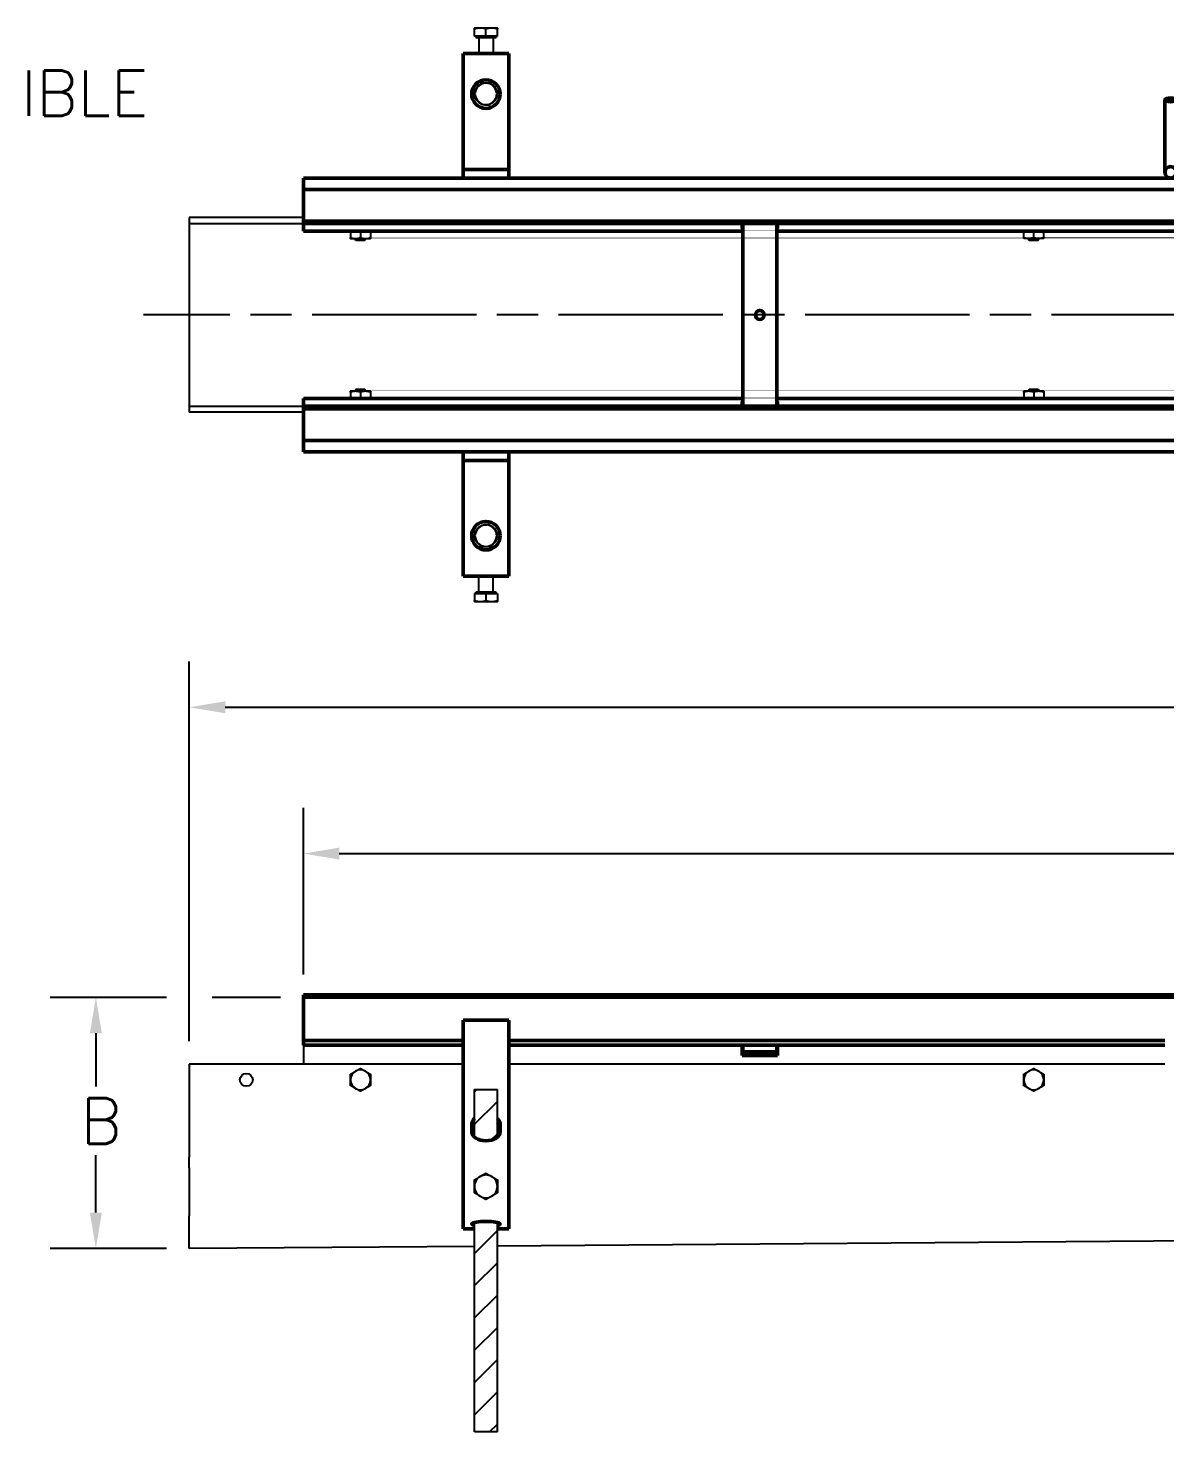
# Model space of a CAD drawing. Header units: inches. Extents: x 0 to 153, y -2 to 31.
# Drawn here: x 24.05 to 48.95, y 0.22 to 30.98 of the extents above; entities that cross this region are included whole.
import ezdxf

# ---------------------------------------------------------------- set-up
doc = ezdxf.new("R2010")
doc.units = ezdxf.units.IN
doc.header["$LTSCALE"] = 8
doc.header["$MEASUREMENT"] = 0
doc.linetypes.add('CHAIN', pattern=[0.7087, 0.4724, -0.0591, 0.1181, -0.0591])
for name, color, linetype, lineweight in [('Centerline (ANSI)', 7, 'Continuous', 25), ('Dimension (ANSI)', 7, 'Continuous', 25), ('Frame', 1, 'Continuous', 50), ('hardware', 250, 'Continuous', 25), ('rebar', 5, 'Continuous', 25), ('Title (ANSI)', 7, 'Continuous', 50), ('trench', 4, 'Continuous', 25), ('Visible (ANSI)', 7, 'Continuous', 50)]:
    doc.layers.add(name, color=color, linetype=linetype, lineweight=lineweight)
doc.styles.add('Dim Text (Zurn)', font='')
doc.styles.add('ZURN', font='romans.shx')
doc.styles.get('Dim Text (Zurn)').set_extended_font_data('Tahoma', italic=True)
doc.dimstyles.new('Frac 1_32 (Zurn)', dxfattribs={"dimscale": 8, "dimtxt": 0.125, "dimasz": 0.098425, "dimexe": 0.125, "dimexo": 0.0625, "dimgap": 0.031496, "dimtad": 0, "dimtih": 1, "dimtoh": 1, "dimdec": 5, "dimrnd": 1e-08, "dimzin": 0, "dimdsep": 46, "dimlunit": 5, "dimtxsty": 'Dim Text (Zurn)', "dimcen": 0.09, "dimdle": 0.393701, "dimclrd": 256, "dimclre": 256, "dimclrt": 256, "dimadec": 0, "dimazin": 3, "dimtfac": 0.96, "dimtdec": 5, "dimtofl": 0, "dimtmove": 0, "dimatfit": 3, "dimfxl": 0, "dimtolj": 1, "dimtzin": 12, "dimlwd": -1, "dimlwe": -1, "dimarcsym": 0})

# ---------------------------------------------------------------- blocks, each defined once
blk = doc.blocks.new('*D3')
at = {"layer": 'Defpoints', "color": 0}
for p in [(30.077, 9.739), (25.531, 4.236), (27.577, 4.236)]:
    blk.add_point(p, dxfattribs=at)
at = {"layer": 'Dimension (ANSI)'}
for p, q in [((27.077, 9.739), (24.531, 9.739)), ((29.577, 9.739), (28.077, 9.739)), ((25.531, 8.952), (25.531, 7.784)), ((25.531, 5.023), (25.531, 6.28)), ((27.077, 4.236), (24.531, 4.236))]:
    blk.add_line(p, q, dxfattribs=at)
for points in [[(25.4, 8.952), (25.662, 8.952), (25.531, 9.739)], [(25.4, 5.023), (25.662, 5.023), (25.531, 4.236)]]:
    blk.add_solid(points, dxfattribs=at)
at = {"layer": 'Dimension (ANSI)', "insert": (25.198, 7.532), "char_height": 1, "attachment_point": 1, "style": 'ZURN'}
blk.add_mtext('\\A1;B', dxfattribs=at)
blk = doc.blocks.new('*D4')
at = {"layer": 'Defpoints', "color": 0}
for p in [(30.077, 12.889), (30.077, 9.739), (150.077, 9.739)]:
    blk.add_point(p, dxfattribs=at)
at = {"layer": 'Dimension (ANSI)'}
for p, q in [((30.077, 10.239), (30.077, 13.889)), ((150.077, 10.239), (150.077, 13.889)), ((30.865, 12.889), (85.587, 12.889)), ((149.29, 12.889), (94.567, 12.889))]:
    blk.add_line(p, q, dxfattribs=at)
for points in [[(30.865, 13.02), (30.865, 12.758), (30.077, 12.889)], [(149.29, 13.02), (149.29, 12.758), (150.077, 12.889)]]:
    blk.add_solid(points, dxfattribs=at)
at = {"layer": 'Dimension (ANSI)', "insert": (85.839, 13.651), "char_height": 1, "attachment_point": 1, "style": 'ZURN'}
blk.add_mtext('\\A1;120 [3048]', dxfattribs=at)
blk = doc.blocks.new('*D5')
at = {"layer": 'Defpoints', "color": 0}
for p in [(150.077, 16.095), (150.077, 9.739), (27.577, 8.275)]:
    blk.add_point(p, dxfattribs=at)
at = {"layer": 'Dimension (ANSI)'}
for p, q in [((27.577, 8.775), (27.577, 17.095)), ((150.077, 10.239), (150.077, 17.095)), ((28.365, 16.095), (83.949, 16.095)), ((149.29, 16.095), (93.706, 16.095))]:
    blk.add_line(p, q, dxfattribs=at)
for points in [[(28.365, 16.226), (28.365, 15.964), (27.577, 16.095)], [(149.29, 16.226), (149.29, 15.964), (150.077, 16.095)]]:
    blk.add_solid(points, dxfattribs=at)
at = {"layer": 'Dimension (ANSI)', "insert": (84.201, 17.382), "char_height": 1, "attachment_point": 1, "style": 'ZURN'}
blk.add_mtext('\\A1;122{\\H0.960000x;\\S1/2;} [3111]', dxfattribs=at)

msp = doc.modelspace()

# ---------------------------------------------------------------- hatches: boundary and pattern name
h = msp.add_hatch()
h.set_pattern_fill('ANSI31', color=256, scale=4, style=0)
edge = h.paths.add_edge_path()
edge.add_line((34.326564, 7.716027), (33.827814, 7.716027))
edge.add_line((33.827814, 7.716027), (33.827814, 6.675341))
edge.add_ellipse((34.077189, 6.796397), major_axis=(0.3125, 0), ratio=0.64278761, start_angle=217.0604614, end_angle=322.9395386)
edge.add_line((34.326564, 6.675341), (34.326564, 7.716027))
edge = h.paths.add_edge_path()
edge.add_ellipse((34.077189, 4.773186), major_axis=(0.3125, 0), ratio=0.173648178, start_angle=397.0604614, end_angle=502.9395386)
edge.add_line((33.827814, 4.805889), (33.827814, 0.216027))
edge.add_line((33.827814, 0.216027), (34.326564, 0.216027))
edge.add_line((34.326564, 0.216027), (34.326564, 4.805889))

# ---------------------------------------------------------------- linework, layer by layer
at = {"layer": 'Centerline (ANSI)', "color": 7, "linetype": 'CHAIN', "ltscale": 0.952448}
msp.add_line((152.668767, 24.694935), (26.577349, 24.694935), dxfattribs=at)
at = {"layer": 'Frame', "color": 7}
for p, q in [((33.577189, 8.41821), (33.577189, 9.23921)), ((33.577189, 9.23921), (34.577189, 9.23921)), ((34.577189, 9.23921), (34.577189, 8.41821)), ((33.577189, 8.322454), (33.577189, 8.41821)), ((33.577189, 6.252406), (33.577189, 8.322454)), ((34.577189, 8.322454), (34.577189, 8.41821)), ((34.577189, 6.252406), (34.577189, 8.322454)), ((33.764689, 6.796397), (33.764689, 6.960437)), ((34.389689, 6.960437), (34.389689, 6.796397)), ((33.577189, 6.252406), (33.577189, 6.060895)), ((34.577189, 6.060895), (34.577189, 6.252406)), ((33.577189, 5.135472), (33.577189, 6.060895)), ((34.577189, 6.060895), (34.577189, 5.135472)), ((33.577189, 5.135472), (33.577189, 4.88927)), ((34.577189, 4.88927), (34.577189, 5.135472)), ((33.577189, 4.665225), (33.577189, 4.88927)), ((33.827814, 4.665225), (33.577189, 4.665225)), ((34.577189, 4.665225), (34.326564, 4.665225)), ((34.577189, 4.88927), (34.577189, 4.665225))]:
    msp.add_line(p, q, dxfattribs=at)
for centre, major_axis, ratio, start_param, end_param in [((34.077189, 6.960437), (-0.3125, 0), 0.64278761, 5.636358234, 6.283185307), ((34.077189, 6.960437), (-0.3125, 0), 0.64278761, 3.141592654, 3.788419727), ((34.077189, 6.864681), (0.3125, 0), 0.64278761, 2.49476558, 3.141592654), ((34.077189, 6.796397), (0.3125, 0), 0.64278761, 3.141592654, 6.283185307), ((34.077189, 6.864681), (0.3125, 0), 0.64278761, 0, 0.646827074), ((34.077189, 4.773186), (0.3125, 0), 0.173648178, 5.636358234, 10.071605034)]:
    msp.add_ellipse(centre, major_axis=major_axis, ratio=ratio, start_param=start_param, end_param=end_param, dxfattribs=at)
at = {"layer": 'hardware', "color": 7}
for p, q in [((33.952189, 30.977856), (33.827189, 30.977856)), ((33.827189, 30.799731), (33.827189, 30.955527)), ((34.077189, 30.799731), (33.827189, 30.799731)), ((33.852189, 30.799731), (33.852189, 30.774727)), ((33.852189, 30.774727), (34.302189, 30.774727)), ((34.202189, 30.977856), (33.952189, 30.977856)), ((34.077189, 30.799731), (34.077189, 30.955527)), ((34.327189, 30.799731), (34.077189, 30.799731)), ((34.327189, 30.977856), (34.202189, 30.977856)), ((34.302189, 30.799731), (34.302189, 30.774727)), ((34.327189, 30.799731), (34.327189, 30.955527)), ((33.920939, 30.749727), (33.920939, 30.419727)), ((34.233439, 30.749727), (34.233439, 30.419727)), ((33.951009, 29.774727), (33.932919, 29.808153)), ((34.022325, 29.774727), (33.951009, 29.774727)), ((33.987466, 29.830291), (34.166911, 29.830291)), ((34.203369, 29.774727), (34.131985, 29.774727)), ((34.203369, 29.774727), (34.221458, 29.808153)), ((31.108189, 26.507874), (31.108189, 26.385995)), ((31.327189, 26.507874), (31.327189, 26.385995)), ((31.546189, 26.507874), (31.546189, 26.385995)), ((45.858189, 26.390995), (45.858189, 26.512874)), ((46.077189, 26.390995), (46.077189, 26.512874)), ((46.296189, 26.390995), (46.296189, 26.512874)), ((31.108189, 26.366435), (31.217689, 26.366435)), ((31.229254, 26.324935), (31.206792, 26.366435)), ((31.217689, 26.366435), (31.436689, 26.366435)), ((31.425124, 26.324935), (31.229254, 26.324935)), ((31.425124, 26.324935), (31.447586, 26.366435)), ((31.436689, 26.366435), (31.546189, 26.366435)), ((45.858189, 26.371435), (45.967689, 26.371435)), ((45.979334, 26.324935), (45.954165, 26.371435)), ((45.967689, 26.371435), (46.186689, 26.371435)), ((46.175204, 26.324935), (45.979334, 26.324935)), ((46.175204, 26.324935), (46.200372, 26.371435)), ((46.186689, 26.371435), (46.296189, 26.371435)), ((31.217689, 23.018435), (31.108189, 23.018435)), ((31.108189, 22.998874), (31.108189, 22.876995)), ((31.229254, 23.064935), (31.204085, 23.018435)), ((31.436689, 23.018435), (31.217689, 23.018435)), ((31.229254, 23.064935), (31.425124, 23.064935)), ((31.327189, 22.998874), (31.327189, 22.876995)), ((31.425124, 23.064935), (31.450292, 23.018435)), ((31.546189, 23.018435), (31.436689, 23.018435)), ((31.546189, 22.998874), (31.546189, 22.876995)), ((45.967689, 23.018435), (45.858189, 23.018435)), ((45.858189, 22.998874), (45.858189, 22.876995)), ((45.979334, 23.064935), (45.954165, 23.018435)), ((46.186689, 23.018435), (45.967689, 23.018435)), ((45.979334, 23.064935), (46.175204, 23.064935)), ((46.077189, 22.998874), (46.077189, 22.876995)), ((46.175204, 23.064935), (46.200372, 23.018435)), ((46.296189, 23.018435), (46.186689, 23.018435)), ((46.296189, 22.998874), (46.296189, 22.876995)), ((33.951009, 19.615142), (33.930812, 19.577822)), ((33.951009, 19.615142), (34.022393, 19.615142)), ((34.182158, 19.559578), (33.972219, 19.559578)), ((34.132052, 19.615142), (34.203369, 19.615142)), ((34.203369, 19.615142), (34.223565, 19.577822)), ((33.920939, 18.640142), (33.920939, 18.965142)), ((34.233439, 18.640142), (34.233439, 18.965142)), ((33.827189, 18.590138), (34.077189, 18.590138)), ((33.827189, 18.590138), (33.827189, 18.434342)), ((34.302189, 18.615142), (33.852189, 18.615142)), ((33.852189, 18.590138), (33.852189, 18.615142)), ((34.077189, 18.590138), (34.327189, 18.590138)), ((34.077189, 18.590138), (34.077189, 18.434342)), ((34.302189, 18.590138), (34.302189, 18.615142)), ((34.327189, 18.590138), (34.327189, 18.434342)), ((33.827189, 18.412013), (33.952189, 18.412013)), ((33.952189, 18.412013), (34.202189, 18.412013)), ((34.202189, 18.412013), (34.327189, 18.412013))]:
    msp.add_line(p, q, dxfattribs=at)
for centre, radius, start, end in [((33.895939, 30.749727), 0.025, 0, 90), ((34.258439, 30.749727), 0.025, 90, 180), ((33.895939, 18.640142), 0.025, 270, 0), ((34.258439, 18.640142), 0.025, 180, 270), ((31.327189, 7.930237), 0.21875, 120, 180), ((31.327189, 7.930237), 0.21875, 60, 120), ((31.327189, 7.930237), 0.21875, 0, 60), ((46.077269, 7.930237), 0.21875, 120, 180), ((46.077269, 7.930237), 0.21875, 60, 120), ((46.077269, 7.930237), 0.21875, 0, 60), ((31.327189, 7.930237), 0.21875, 180, 240), ((31.327189, 7.930237), 0.21875, 240, 300), ((31.327189, 7.930237), 0.21875, 300, 0), ((46.077269, 7.930237), 0.21875, 180, 240), ((46.077269, 7.930237), 0.21875, 240, 300), ((46.077269, 7.930237), 0.21875, 300, 0), ((34.077189, 5.596738), 0.25, 60, 120), ((34.077189, 5.596738), 0.25, 120, 180), ((34.077189, 5.596738), 0.25, 180, 240), ((34.077189, 5.596738), 0.25, 0, 60), ((34.077189, 5.596738), 0.25, 300, 0), ((34.077189, 5.596738), 0.25, 240, 300)]:
    msp.add_arc(centre, radius, start, end, dxfattribs=at)
for points, weights in [([(33.827189, 30.955527), (33.827189, 30.977856), (33.827189, 30.977856)], [1, 1.0379548493, 1]), ([(33.952189, 30.977856), (33.894176, 30.977856), (33.827189, 30.955527)], [1, 1.0379548493, 1]), ([(34.077189, 30.955527), (34.010201, 30.977856), (33.952189, 30.977856)], [1, 1.0379548493, 1]), ([(34.202189, 30.977856), (34.144176, 30.977856), (34.077189, 30.955527)], [1, 1.0379548493, 1]), ([(34.327189, 30.955527), (34.260201, 30.977856), (34.202189, 30.977856)], [1, 1.0379548493, 1]), ([(34.327189, 30.977856), (34.327189, 30.977856), (34.327189, 30.955527)], [1, 1.0379548493, 1]), ([(31.108189, 26.507874), (31.108189, 26.527435), (31.108189, 26.527435)], [1, 1.0379548493, 1]), ([(31.217689, 26.527435), (31.16687, 26.527435), (31.108189, 26.507874)], [1, 1.0379548493, 1]), ([(31.327189, 26.507874), (31.268508, 26.527435), (31.217689, 26.527435)], [1, 1.0379548493, 1]), ([(31.436689, 26.527435), (31.38587, 26.527435), (31.327189, 26.507874)], [1, 1.0379548493, 1]), ([(31.546189, 26.507874), (31.487508, 26.527435), (31.436689, 26.527435)], [1, 1.0379548493, 1]), ([(31.546189, 26.527435), (31.546189, 26.527435), (31.546189, 26.507874)], [1, 1.0379548493, 1]), ([(45.913826, 26.527435), (45.887468, 26.522634), (45.858189, 26.512874)], [1.01896927496, 1.01858415614, 1]), ([(45.858189, 26.512874), (45.858189, 26.522634), (45.858189, 26.527435)], [1, 1.01858415614, 1.01896927496]), ([(46.077189, 26.512874), (46.04791, 26.522634), (46.021551, 26.527435)], [1, 1.01858415614, 1.01896927496]), ([(46.132826, 26.527435), (46.106468, 26.522634), (46.077189, 26.512874)], [1.01896927496, 1.01858415614, 1]), ([(46.296189, 26.512874), (46.26691, 26.522634), (46.240551, 26.527435)], [1, 1.01858415614, 1.01896927496]), ([(46.296189, 26.527435), (46.296189, 26.522634), (46.296189, 26.512874)], [1.01896927496, 1.01858415614, 1]), ([(31.108189, 26.385995), (31.16687, 26.366435), (31.217689, 26.366435)], [1, 1.0379548493, 1]), ([(31.108189, 26.366435), (31.108189, 26.366435), (31.108189, 26.385995)], [1, 1.0379548493, 1]), ([(31.217689, 26.366435), (31.268508, 26.366435), (31.327189, 26.385995)], [1, 1.0379548493, 1]), ([(31.327189, 26.385995), (31.38587, 26.366435), (31.436689, 26.366435)], [1, 1.0379548493, 1]), ([(31.436689, 26.366435), (31.487508, 26.366435), (31.546189, 26.385995)], [1, 1.0379548493, 1]), ([(31.546189, 26.385995), (31.546189, 26.366435), (31.546189, 26.366435)], [1, 1.0379548493, 1]), ([(45.858189, 26.390995), (45.91687, 26.371435), (45.967689, 26.371435)], [1, 1.0379548493, 1]), ([(45.858189, 26.371435), (45.858189, 26.371435), (45.858189, 26.390995)], [1, 1.0379548493, 1]), ([(45.967689, 26.371435), (46.018508, 26.371435), (46.077189, 26.390995)], [1, 1.0379548493, 1]), ([(46.077189, 26.390995), (46.13587, 26.371435), (46.186689, 26.371435)], [1, 1.0379548493, 1]), ([(46.186689, 26.371435), (46.237508, 26.371435), (46.296189, 26.390995)], [1, 1.0379548493, 1]), ([(46.296189, 26.390995), (46.296189, 26.371435), (46.296189, 26.371435)], [1, 1.0379548493, 1]), ([(31.108189, 22.998874), (31.108189, 23.018435), (31.108189, 23.018435)], [1, 1.0379548493, 1]), ([(31.217689, 23.018435), (31.16687, 23.018435), (31.108189, 22.998874)], [1, 1.0379548493, 1]), ([(31.108189, 22.876995), (31.16687, 22.857435), (31.217689, 22.857435)], [1, 1.0379548493, 1]), ([(31.108189, 22.857435), (31.108189, 22.857435), (31.108189, 22.876995)], [1, 1.0379548493, 1]), ([(31.327189, 22.998874), (31.268508, 23.018435), (31.217689, 23.018435)], [1, 1.0379548493, 1]), ([(31.217689, 22.857435), (31.268508, 22.857435), (31.327189, 22.876995)], [1, 1.0379548493, 1]), ([(31.436689, 23.018435), (31.38587, 23.018435), (31.327189, 22.998874)], [1, 1.0379548493, 1]), ([(31.327189, 22.876995), (31.38587, 22.857435), (31.436689, 22.857435)], [1, 1.0379548493, 1]), ([(31.546189, 22.998874), (31.487508, 23.018435), (31.436689, 23.018435)], [1, 1.0379548493, 1]), ([(31.436689, 22.857435), (31.487508, 22.857435), (31.546189, 22.876995)], [1, 1.0379548493, 1]), ([(31.546189, 23.018435), (31.546189, 23.018435), (31.546189, 22.998874)], [1, 1.0379548493, 1]), ([(31.546189, 22.876995), (31.546189, 22.857435), (31.546189, 22.857435)], [1, 1.0379548493, 1]), ([(45.858189, 22.998874), (45.858189, 23.018435), (45.858189, 23.018435)], [1, 1.0379548493, 1]), ([(45.967689, 23.018435), (45.91687, 23.018435), (45.858189, 22.998874)], [1, 1.0379548493, 1]), ([(45.858189, 22.876995), (45.91687, 22.857435), (45.967689, 22.857435)], [1, 1.0379548493, 1]), ([(45.858189, 22.857435), (45.858189, 22.857435), (45.858189, 22.876995)], [1, 1.0379548493, 1]), ([(46.077189, 22.998874), (46.018508, 23.018435), (45.967689, 23.018435)], [1, 1.0379548493, 1]), ([(45.967689, 22.857435), (46.018508, 22.857435), (46.077189, 22.876995)], [1, 1.0379548493, 1]), ([(46.186689, 23.018435), (46.13587, 23.018435), (46.077189, 22.998874)], [1, 1.0379548493, 1]), ([(46.077189, 22.876995), (46.13587, 22.857435), (46.186689, 22.857435)], [1, 1.0379548493, 1]), ([(46.296189, 22.998874), (46.237508, 23.018435), (46.186689, 23.018435)], [1, 1.0379548493, 1]), ([(46.186689, 22.857435), (46.237508, 22.857435), (46.296189, 22.876995)], [1, 1.0379548493, 1]), ([(46.296189, 23.018435), (46.296189, 23.018435), (46.296189, 22.998874)], [1, 1.0379548493, 1]), ([(46.296189, 22.876995), (46.296189, 22.857435), (46.296189, 22.857435)], [1, 1.0379548493, 1]), ([(33.827189, 18.434342), (33.894176, 18.412013), (33.952189, 18.412013)], [1, 1.0379548493, 1]), ([(33.827189, 18.412013), (33.827189, 18.412013), (33.827189, 18.434342)], [1, 1.0379548493, 1]), ([(33.952189, 18.412013), (34.010201, 18.412013), (34.077189, 18.434342)], [1, 1.0379548493, 1]), ([(34.077189, 18.434342), (34.144176, 18.412013), (34.202189, 18.412013)], [1, 1.0379548493, 1]), ([(34.202189, 18.412013), (34.260201, 18.412013), (34.327189, 18.434342)], [1, 1.0379548493, 1]), ([(34.327189, 18.434342), (34.327189, 18.412013), (34.327189, 18.412013)], [1, 1.0379548493, 1]), ([(31.108439, 8.056532), (31.167053, 8.090373), (31.217814, 8.11968)], [1, 1.0379548493, 1]), ([(31.108439, 7.930237), (31.108439, 7.988851), (31.108439, 8.056532)], [1, 1.0379548493, 1]), ([(31.217814, 8.11968), (31.268575, 8.148987), (31.327189, 8.182828)], [1, 1.0379548493, 1]), ([(31.327189, 8.182828), (31.385803, 8.148987), (31.436564, 8.11968)], [1, 1.0379548493, 1]), ([(31.436564, 8.11968), (31.487325, 8.090373), (31.545939, 8.056532)], [1, 1.0379548493, 1]), ([(31.545939, 8.056532), (31.545939, 7.988851), (31.545939, 7.930237)], [1, 1.0379548493, 1]), ([(45.858519, 8.056532), (45.917133, 8.090373), (45.967894, 8.11968)], [1, 1.0379548493, 1]), ([(45.858519, 7.930237), (45.858519, 7.988851), (45.858519, 8.056532)], [1, 1.0379548493, 1]), ([(45.967894, 8.11968), (46.018655, 8.148987), (46.077269, 8.182828)], [1, 1.0379548493, 1]), ([(46.077269, 8.182828), (46.135883, 8.148987), (46.186644, 8.11968)], [1, 1.0379548493, 1]), ([(46.186644, 8.11968), (46.237405, 8.090373), (46.296019, 8.056532)], [1, 1.0379548493, 1]), ([(46.296019, 8.056532), (46.296019, 7.988851), (46.296019, 7.930237)], [1, 1.0379548493, 1]), ([(31.108439, 7.803942), (31.108439, 7.871623), (31.108439, 7.930237)], [1, 1.0379548493, 1]), ([(31.217814, 7.740794), (31.167053, 7.770101), (31.108439, 7.803942)], [1, 1.0379548493, 1]), ([(31.327189, 7.677646), (31.268575, 7.711487), (31.217814, 7.740794)], [1, 1.0379548493, 1]), ([(31.436564, 7.740794), (31.385803, 7.711487), (31.327189, 7.677646)], [1, 1.0379548493, 1]), ([(31.545939, 7.803942), (31.487325, 7.770101), (31.436564, 7.740794)], [1, 1.0379548493, 1]), ([(31.545939, 7.930237), (31.545939, 7.871623), (31.545939, 7.803942)], [1, 1.0379548493, 1]), ([(45.858519, 7.803942), (45.858519, 7.871623), (45.858519, 7.930237)], [1, 1.0379548493, 1]), ([(45.967894, 7.740794), (45.917133, 7.770101), (45.858519, 7.803942)], [1, 1.0379548493, 1]), ([(46.077269, 7.677646), (46.018655, 7.711487), (45.967894, 7.740794)], [1, 1.0379548493, 1]), ([(46.186644, 7.740794), (46.135883, 7.711487), (46.077269, 7.677646)], [1, 1.0379548493, 1]), ([(46.296019, 7.803942), (46.237405, 7.770101), (46.186644, 7.740794)], [1, 1.0379548493, 1]), ([(46.296019, 7.930237), (46.296019, 7.871623), (46.296019, 7.803942)], [1, 1.0379548493, 1]), ([(33.952189, 5.813244), (34.010201, 5.846738), (34.077189, 5.885413)], [1, 1.0379548493, 1]), ([(34.077189, 5.885413), (34.144176, 5.846738), (34.202189, 5.813244)], [1, 1.0379548493, 1]), ([(33.827189, 5.741075), (33.894176, 5.77975), (33.952189, 5.813244)], [1, 1.0379548493, 1]), ([(33.827189, 5.596738), (33.827189, 5.663725), (33.827189, 5.741075)], [1, 1.0379548493, 1]), ([(33.827189, 5.4524), (33.827189, 5.52975), (33.827189, 5.596738)], [1, 1.0379548493, 1]), ([(34.202189, 5.813244), (34.260201, 5.77975), (34.327189, 5.741075)], [1, 1.0379548493, 1]), ([(34.327189, 5.741075), (34.327189, 5.663725), (34.327189, 5.596738)], [1, 1.0379548493, 1]), ([(34.327189, 5.596738), (34.327189, 5.52975), (34.327189, 5.4524)], [1, 1.0379548493, 1]), ([(33.952189, 5.380231), (33.894176, 5.413725), (33.827189, 5.4524)], [1, 1.0379548493, 1]), ([(34.077189, 5.308063), (34.010201, 5.346738), (33.952189, 5.380231)], [1, 1.0379548493, 1]), ([(34.202189, 5.380231), (34.144176, 5.346738), (34.077189, 5.308063)], [1, 1.0379548493, 1]), ([(34.327189, 5.4524), (34.260201, 5.413725), (34.202189, 5.380231)], [1, 1.0379548493, 1])]:
    msp.add_rational_spline(points, weights, degree=2, dxfattribs=at)
at = {"layer": 'rebar', "color": 7}
for p, q in [((33.827814, 6.675341), (33.827814, 7.716027)), ((33.827814, 7.716027), (34.326564, 7.716027)), ((34.326564, 6.675341), (34.326564, 7.716027)), ((33.827814, 0.216027), (33.827814, 4.805889)), ((34.326564, 0.216027), (34.326564, 4.805889)), ((34.326564, 0.216027), (33.827814, 0.216027))]:
    msp.add_line(p, q, dxfattribs=at)
for centre, radius, start, end in [((33.842814, 29.535949), 0.015, 88.166222, 271.833778), ((34.077189, 29.535949), 0.234375, 3.667556, 176.332444), ((34.311564, 29.535949), 0.015, 268.166222, 91.833778), ((34.077189, 29.535949), 0.234375, 183.667556, 273.8582306), ((34.077189, 29.535949), 0.234375, 295.9960323, 356.332444), ((34.077189, 19.853921), 0.234375, 86.1417694, 176.332444), ((34.077189, 19.853921), 0.234375, 3.667556, 64.0039677), ((33.842814, 19.853921), 0.015, 88.166222, 271.833778), ((34.077189, 19.853921), 0.234375, 183.667556, 356.332444), ((34.311564, 19.853921), 0.015, 268.166222, 91.833778)]:
    msp.add_arc(centre, radius, start, end, dxfattribs=at)
for centre, major_axis, start_param, end_param in [((34.136435, 29.31371), (0.043438, 0.011753), 3.131444535, 4.71238898), ((34.136435, 29.31371), (0.043438, 0.011753), 4.71238898, 6.271047182), ((34.136435, 20.076159), (0.043438, -0.011753), 1.570796327, 3.151740772), ((34.136435, 20.076159), (0.043438, -0.011753), 0.012138125, 1.570796327)]:
    msp.add_ellipse(centre, major_axis=major_axis, ratio=0.333333333, start_param=start_param, end_param=end_param, dxfattribs=at)
for points, knots in [([(33.832426, 29.54677), (33.833627, 29.57393), (33.839486, 29.601235), (33.859396, 29.651292), (33.873536, 29.674741), (33.908201, 29.715342), (33.92916, 29.732993), (33.975082, 29.760254), (34.000614, 29.770203), (34.052873, 29.781199), (34.080249, 29.782382), (34.133262, 29.775937), (34.159557, 29.768229), (34.20766, 29.745033), (34.230064, 29.729256), (34.268116, 29.691787), (34.284236, 29.669628), (34.308171, 29.621889), (34.316284, 29.595716), (34.320939, 29.561804), (34.321619, 29.554291), (34.321951, 29.54677)], [0, 0, 0, 0, 0.212669473, 0.212669473, 0.421401634, 0.421401634, 0.630278357, 0.630278357, 0.839149821, 0.839149821, 1.048021476, 1.048021476, 1.256893124, 1.256893124, 1.465764772, 1.465764772, 1.67463642, 1.67463642, 1.883508068, 1.883508068, 1.942398235, 1.942398235, 1.942398235, 1.942398235]), ([(34.139341, 29.298961), (34.113043, 29.292064), (34.085228, 29.289574), (34.03152, 29.293766), (34.004935, 29.300327), (33.95589, 29.321413), (33.932823, 29.336205), (33.893184, 29.371993), (33.876121, 29.393433), (33.850142, 29.440092), (33.840904, 29.465889), (33.834155, 29.503041), (33.832914, 29.51408), (33.832426, 29.525127)], [0, 0, 0, 0, 0.212669473, 0.212669473, 0.421401634, 0.421401634, 0.630278357, 0.630278357, 0.839149821, 0.839149821, 1.048021476, 1.048021476, 1.134524567, 1.134524567, 1.134524567, 1.134524567]), ([(33.975572, 29.313015), (33.973961, 29.313748), (33.97236, 29.314499), (33.946718, 29.326864), (33.924313, 29.342641), (33.886261, 29.38011), (33.870142, 29.402269), (33.846206, 29.450008), (33.838093, 29.476181), (33.833439, 29.510093), (33.832759, 29.517606), (33.832426, 29.525127)], [1.2430733899, 1.2430733899, 1.2430733899, 1.2430733899, 1.2568931237, 1.2568931237, 1.4657647719, 1.4657647719, 1.6746364201, 1.6746364201, 1.8835080683, 1.8835080683, 1.942398235, 1.942398235, 1.942398235, 1.942398235]), ([(34.321951, 29.525127), (34.320751, 29.497967), (34.314892, 29.470662), (34.294982, 29.420605), (34.280842, 29.397156), (34.246177, 29.356555), (34.225217, 29.338904), (34.179295, 29.311643), (34.153764, 29.301694), (34.101504, 29.290698), (34.074128, 29.289515), (34.036142, 29.294133), (34.024701, 29.29637), (34.013466, 29.2994)], [0, 0, 0, 0, 0.212669473, 0.212669473, 0.421401634, 0.421401634, 0.630278357, 0.630278357, 0.839149821, 0.839149821, 1.048021476, 1.048021476, 1.13848383, 1.13848383, 1.13848383, 1.13848383]), ([(34.321951, 29.525127), (34.320751, 29.497967), (34.314892, 29.470662), (34.294982, 29.420605), (34.280842, 29.397156), (34.246177, 29.356555), (34.225217, 29.338904), (34.182706, 29.313667), (34.161332, 29.304729), (34.139341, 29.298961)], [0, 0, 0, 0, 0.2126694732, 0.2126694732, 0.4214016339, 0.4214016339, 0.6302783572, 0.6302783572, 0.8081258164, 0.8081258164, 0.8081258164, 0.8081258164]), ([(33.832426, 19.864742), (33.833627, 19.891903), (33.839486, 19.919207), (33.859396, 19.969264), (33.873536, 19.992713), (33.908201, 20.033314), (33.92916, 20.050965), (33.975082, 20.078226), (34.000614, 20.088175), (34.052873, 20.099171), (34.080249, 20.100354), (34.117733, 20.095797), (34.128644, 20.093713), (34.139341, 20.090908)], [0, 0, 0, 0, 0.212669473, 0.212669473, 0.421401634, 0.421401634, 0.630278357, 0.630278357, 0.839149821, 0.839149821, 1.048021476, 1.048021476, 1.134524567, 1.134524567, 1.134524567, 1.134524567]), ([(33.832426, 19.864742), (33.833627, 19.891903), (33.839486, 19.919207), (33.859396, 19.969264), (33.873536, 19.992713), (33.908201, 20.033314), (33.92916, 20.050965), (33.975082, 20.078226), (34.000614, 20.088175), (34.052873, 20.099171), (34.080249, 20.100354), (34.133262, 20.093909), (34.159557, 20.086201), (34.20766, 20.063005), (34.230064, 20.047229), (34.268116, 20.009759), (34.284236, 19.987601), (34.308171, 19.939861), (34.316284, 19.913688), (34.320939, 19.879776), (34.321619, 19.872263), (34.321951, 19.864742)], [0, 0, 0, 0, 0.212669473, 0.212669473, 0.421401634, 0.421401634, 0.630278357, 0.630278357, 0.839149821, 0.839149821, 1.048021476, 1.048021476, 1.256893124, 1.256893124, 1.465764772, 1.465764772, 1.67463642, 1.67463642, 1.883508068, 1.883508068, 1.942398235, 1.942398235, 1.942398235, 1.942398235]), ([(34.199179, 20.066381), (34.204123, 20.063548), (34.208961, 20.060546), (34.219995, 20.053144), (34.226137, 20.048586), (34.232062, 20.043745)], [0.1682827964, 0.1682827964, 0.1682827964, 0.1682827964, 0.2126694732, 0.2126694732, 0.2722168439, 0.2722168439, 0.2722168439, 0.2722168439]), ([(34.260971, 20.015924), (34.2648, 20.011588), (34.268469, 20.007123), (34.276583, 19.996489), (34.280929, 19.990193), (34.284979, 19.983697)], [0.3763439684, 0.3763439684, 0.3763439684, 0.3763439684, 0.4214016339, 0.4214016339, 0.4809711107, 0.4809711107, 0.4809711107, 0.4809711107]), ([(34.321951, 19.8431), (34.320751, 19.815939), (34.314892, 19.788634), (34.294982, 19.738577), (34.280842, 19.715128), (34.246177, 19.674528), (34.225217, 19.656876), (34.179295, 19.629615), (34.153764, 19.619666), (34.101504, 19.608671), (34.074128, 19.607487), (34.021115, 19.613932), (33.99482, 19.62164), (33.946718, 19.644837), (33.924313, 19.660613), (33.886261, 19.698082), (33.870142, 19.720241), (33.846206, 19.76798), (33.838093, 19.794153), (33.833439, 19.828065), (33.832759, 19.835578), (33.832426, 19.8431)], [0, 0, 0, 0, 0.212669473, 0.212669473, 0.421401634, 0.421401634, 0.630278357, 0.630278357, 0.839149821, 0.839149821, 1.048021476, 1.048021476, 1.256893124, 1.256893124, 1.465764772, 1.465764772, 1.67463642, 1.67463642, 1.883508068, 1.883508068, 1.942398235, 1.942398235, 1.942398235, 1.942398235]), ([(34.303401, 19.94799), (34.305625, 19.942654), (34.307657, 19.937247), (34.316713, 19.910232), (34.320947, 19.887455), (34.321951, 19.864742)], [0.5852457115, 0.5852457115, 0.5852457115, 0.5852457115, 0.6302783572, 0.6302783572, 0.8081258164, 0.8081258164, 0.8081258164, 0.8081258164])]:
    msp.add_open_spline(points, degree=3, knots=knots, dxfattribs=at)
msp.add_open_spline([(34.139341, 20.090908), (34.14677, 20.08896), (34.154132, 20.086645), (34.161381, 20.083986)], degree=3, dxfattribs=at)
at = {"layer": 'trench', "color": 7}
for p, q in [((27.577349, 26.824935), (27.577349, 26.694935)), ((30.077189, 26.824935), (27.577349, 26.824935)), ((27.577349, 26.694935), (27.577349, 26.646108)), ((27.577349, 26.694935), (30.077189, 26.694935)), ((27.577349, 26.646108), (27.577349, 25.938491)), ((27.577349, 25.938491), (27.577349, 23.451378)), ((27.577349, 23.451378), (27.577349, 22.743761)), ((27.577349, 22.743761), (27.577349, 22.694935)), ((27.577349, 22.694935), (27.577349, 22.564935)), ((27.577349, 22.694935), (30.077189, 22.694935)), ((30.077189, 22.564935), (27.577349, 22.564935)), ((30.077189, 8.68921), (30.077189, 8.65211)), ((30.077189, 8.65211), (30.077189, 8.432638)), ((30.077189, 8.432638), (30.077189, 8.379737)), ((30.077189, 8.379737), (30.077189, 8.275237)), ((27.577349, 8.275237), (27.577349, 6.235882)), ((33.577189, 8.275237), (27.577349, 8.275237)), ((48.952189, 8.275237), (34.577189, 8.275237)), ((27.577349, 6.003484), (27.577349, 6.235882)), ((27.577349, 6.003484), (27.577349, 4.954398)), ((27.577349, 4.235882), (27.577349, 4.954398)), ((68.327814, 4.541511), (34.326564, 4.286501)), ((33.827814, 4.282761), (27.577349, 4.235882))]:
    msp.add_line(p, q, dxfattribs=at)
msp.add_circle((28.827229, 7.930237), 0.14, dxfattribs=at)
at = {"layer": 'Visible (ANSI)', "color": 7}
for p, q in [((33.577189, 30.419727), (34.577189, 30.419727)), ((33.577189, 30.419727), (33.577189, 30.107227)), ((34.577189, 30.107227), (34.577189, 30.419727)), ((33.577189, 28.954949), (33.577189, 30.107227)), ((34.577189, 30.107227), (34.577189, 28.954949)), ((48.952189, 28.751769), (48.952189, 29.402783)), ((33.577189, 28.859193), (33.577189, 28.954949)), ((34.577189, 28.954949), (34.577189, 28.859193)), ((33.577189, 28.859193), (33.577189, 27.909179)), ((34.577189, 28.859193), (34.577189, 27.909179)), ((48.952189, 28.751769), (48.952189, 28.51395)), ((48.952189, 27.827385), (48.952189, 28.51395)), ((30.077189, 27.692435), (30.077189, 27.582435)), ((30.077189, 27.692435), (150.077189, 27.692435)), ((33.577189, 27.909179), (33.577189, 27.879935)), ((34.577189, 27.879935), (33.577189, 27.879935)), ((33.577189, 27.692435), (33.577189, 27.879935)), ((34.577189, 27.909179), (34.577189, 27.879935)), ((34.577189, 27.692435), (34.577189, 27.879935)), ((48.952189, 27.827385), (48.952189, 27.817435)), ((30.077189, 27.582435), (30.077189, 27.552435)), ((30.077189, 27.552435), (30.077189, 27.442435)), ((150.077189, 27.442435), (30.077189, 27.442435)), ((30.077189, 27.442435), (30.077189, 27.317435)), ((30.077189, 27.317435), (30.077189, 26.747435)), ((30.077189, 26.747435), (30.077189, 26.692435)), ((30.077189, 26.747435), (90.375503, 26.747435)), ((30.077189, 26.692435), (90.375507, 26.692435)), ((30.077189, 26.692435), (30.077189, 26.564676)), ((30.077189, 26.527435), (30.077189, 26.564676)), ((39.702189, 26.527435), (30.077189, 26.527435)), ((39.692189, 26.586367), (39.692189, 26.692435)), ((39.692189, 26.671314), (39.702189, 26.671314)), ((39.702189, 26.586367), (39.692189, 26.586367)), ((39.702189, 22.692435), (39.702189, 26.692435)), ((40.452189, 26.692435), (40.452189, 22.692435)), ((40.452189, 26.671314), (40.462189, 26.671314)), ((40.462189, 26.586367), (40.452189, 26.586367)), ((59.702189, 26.527435), (40.452189, 26.527435)), ((40.462189, 26.692435), (40.462189, 26.586367)), ((30.077189, 22.820193), (30.077189, 22.857435)), ((30.077189, 22.857435), (39.702189, 22.857435)), ((30.077189, 22.820193), (30.077189, 22.692435)), ((39.692189, 22.692435), (39.692189, 22.798502)), ((39.692189, 22.798502), (39.702189, 22.798502)), ((40.452189, 22.857435), (59.702189, 22.857435)), ((40.452189, 22.798502), (40.462189, 22.798502)), ((40.462189, 22.798502), (40.462189, 22.692435)), ((90.375507, 22.692435), (30.077189, 22.692435)), ((30.077189, 22.692435), (30.077189, 22.637435)), ((90.375503, 22.637435), (30.077189, 22.637435)), ((30.077189, 22.067435), (30.077189, 22.637435)), ((39.702189, 22.713555), (39.692189, 22.713555)), ((39.692189, 22.694935), (39.702189, 22.694935)), ((40.462189, 22.713555), (40.452189, 22.713555)), ((40.452189, 22.694935), (40.462189, 22.694935)), ((30.077189, 21.942435), (30.077189, 22.067435)), ((30.077189, 21.942435), (30.077189, 21.832435)), ((30.077189, 21.942435), (150.077189, 21.942435)), ((30.077189, 21.802435), (30.077189, 21.832435)), ((30.077189, 21.802435), (30.077189, 21.692435)), ((150.077189, 21.692435), (30.077189, 21.692435)), ((33.577189, 21.692435), (33.577189, 21.504935)), ((34.577189, 21.692435), (34.577189, 21.504935)), ((33.577189, 21.47569), (33.577189, 21.504935)), ((33.577189, 21.504935), (34.577189, 21.504935)), ((33.577189, 20.525676), (33.577189, 21.47569)), ((34.577189, 21.47569), (34.577189, 21.504935)), ((34.577189, 20.525676), (34.577189, 21.47569)), ((33.577189, 20.429921), (33.577189, 20.525676)), ((33.577189, 19.277642), (33.577189, 20.429921)), ((34.577189, 20.525676), (34.577189, 20.429921)), ((34.577189, 20.429921), (34.577189, 19.277642)), ((33.577189, 19.277642), (33.577189, 18.965142)), ((34.577189, 18.965142), (34.577189, 19.277642)), ((34.577189, 18.965142), (33.577189, 18.965142)), ((30.077189, 9.79421), (30.077189, 9.73921)), ((150.077189, 9.79421), (30.077189, 9.79421)), ((30.077189, 8.85421), (30.077189, 9.73921)), ((150.077189, 9.73921), (30.077189, 9.73921)), ((30.077189, 8.85421), (30.077189, 8.79421)), ((30.077189, 8.79421), (30.077189, 8.68921)), ((30.077189, 8.79421), (33.577189, 8.79421)), ((30.077189, 8.68921), (33.577189, 8.68921)), ((34.577189, 8.79421), (48.952189, 8.79421)), ((34.577189, 8.68921), (48.952189, 8.68921)), ((39.692189, 8.65211), (39.692189, 8.68921)), ((39.692189, 8.462492), (39.692189, 8.65211)), ((39.702189, 8.54421), (39.702189, 8.68921)), ((40.452189, 8.54421), (40.452189, 8.68921)), ((40.462189, 8.68921), (40.462189, 8.65211)), ((40.462189, 8.65211), (40.462189, 8.462492)), ((39.692189, 8.52421), (40.462189, 8.52421)), ((40.462189, 8.462492), (39.692189, 8.462492)), ((40.452189, 8.54421), (39.702189, 8.54421))]:
    msp.add_line(p, q, dxfattribs=at)
for centre, radius in [((34.077189, 29.530949), 0.3125), ((49.077189, 27.817435), 0.125), ((40.077189, 24.692435), 0.098), ((34.077189, 19.853921), 0.3125)]:
    msp.add_circle(centre, radius, dxfattribs=at)
msp.add_ellipse((49.077189, 29.402783), major_axis=(0.125, 0), ratio=0.321439465, dxfattribs=at)

# ---------------------------------------------------------------- texts
at = {"layer": 'Title (ANSI)', "insert": (0.402068, 30.051674), "char_height": 1, "attachment_point": 1, "style": 'ZURN'}
msp.add_mtext_dynamic_manual_height_columns('SPECIFYING ENGINEER IS RESPONSIBLE FOR CONCRETE ENCASEMENT AND REINFORCING BASED UPON APPLICATION AND LOCAL CODES.', width=28.77526127, gutter_width=0, heights=[9.713766], dxfattribs=at)

# ---------------------------------------------------------------- dimensions: what is measured, and where the dimension line sits
at = {"layer": 'Dimension (ANSI)'}
for base, p1, p2, picture, middle in [((150.077189, 16.095153), (27.577349, 8.275237), (150.077189, 9.73921), '*D5', (88.827269, 16.095153)), ((30.077189, 12.888816), (150.077189, 9.73921), (30.077189, 9.73921), '*D4', (90.077189, 12.888816))]:
    dim = msp.add_linear_dim(base=base, p1=p1, p2=p2, angle=180, dimstyle='Frac 1_32 (Zurn)', override={"dimtxsty": 'ZURN', "dimatfit": 1}, dxfattribs=at)
    dim.commit()
    dim.dimension.update_dxf_attribs({"geometry": picture, "text_midpoint": middle, "dimtype": 160})
dim = msp.add_linear_dim(base=(25.531129, 4.235882), p1=(30.077189, 9.73921), p2=(27.577349, 4.235882), angle=90, text='B', dimstyle='Frac 1_32 (Zurn)', override={"dimtxsty": 'ZURN', "dimatfit": 1}, dxfattribs=at)
dim.commit()
dim.dimension.update_dxf_attribs({"geometry": '*D3', "text_midpoint": (25.531129, 7.032254), "dimtype": 160})

doc.saveas('drawing.dxf')
